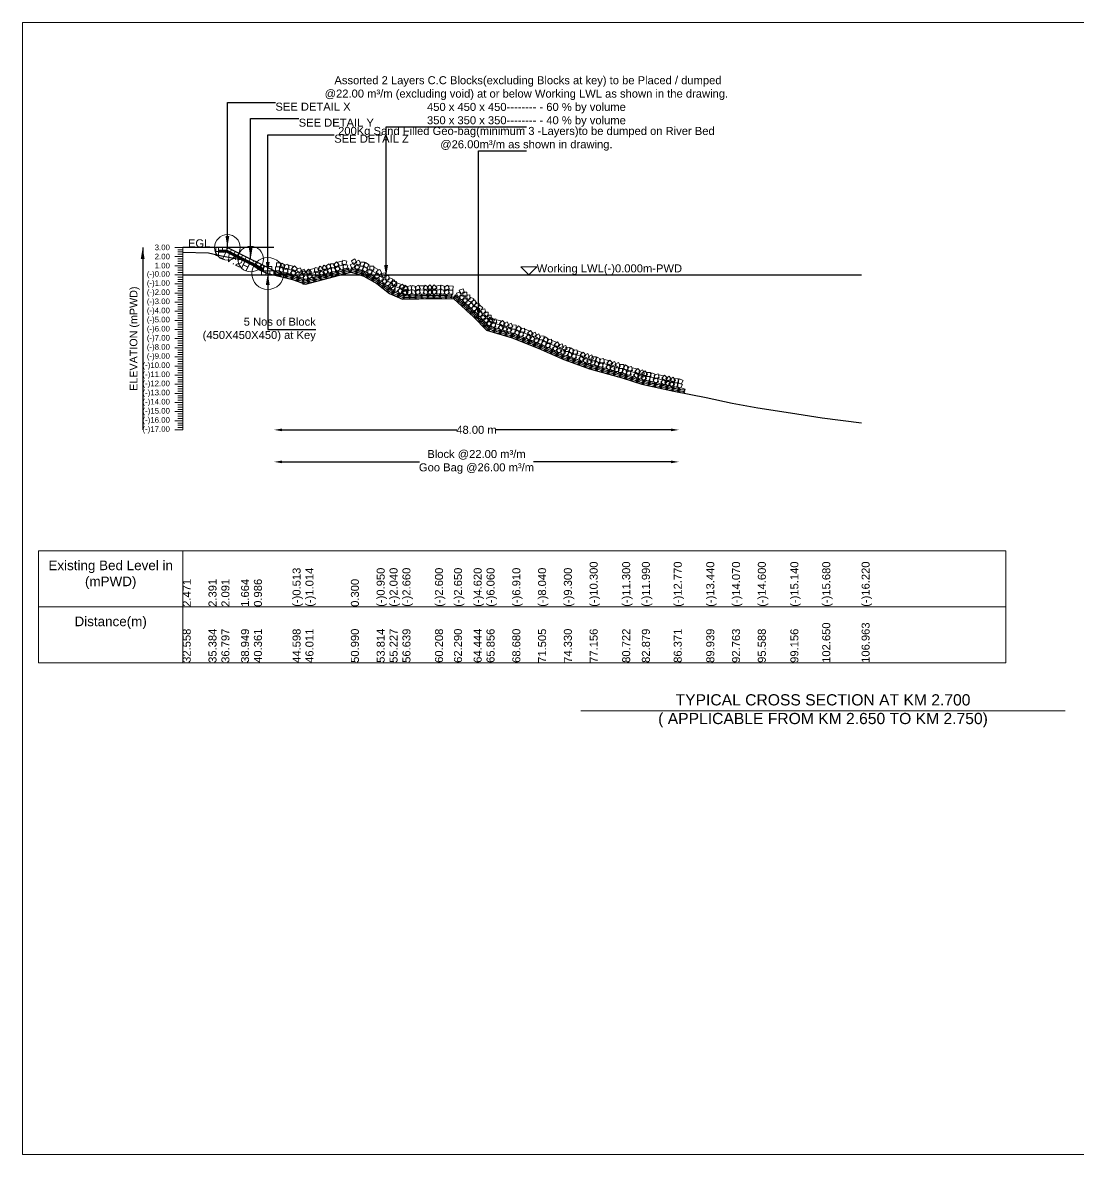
# Model space of a CAD drawing. Header units: inches. Extents: x 89000 to 380017, y -7071 to 0.
# Drawn here: x 235000 to 241595, y -7071 to 0 of the extents above; entities that cross this region are included whole.
import ezdxf

# ---------------------------------------------------------------- set-up
doc = ezdxf.new("R2010")
doc.units = ezdxf.units.IN
doc.header["$LTSCALE"] = 7
doc.header["$MEASUREMENT"] = 0
doc.header["$PDMODE"] = 3
for name, color, linetype, lineweight in [('Cross section Data Border', 7, 'Continuous', 9), ('Cross Section Labels', 7, 'Continuous', 9), ('Existing_Bed_Level for Xsection', 7, 'Continuous', 25), ('Long Section Labels', 7, 'Continuous', 9)]:
    doc.layers.add(name, color=color, linetype=linetype, lineweight=lineweight)
doc.styles.get("Standard").update_dxf_attribs({"font": 'arial.ttf'})
doc.dimstyles.new('Appron Lebeling Style', dxfattribs={"dimtxt": 50, "dimasz": 50, "dimexe": 0.18, "dimexo": 0.0625, "dimgap": 0.09, "dimtad": 0, "dimtih": 1, "dimtoh": 1, "dimdec": 4, "dimzin": 0, "dimdsep": 46, "dimtxsty": 'Standard', "dimcen": 0.09, "dimse1": 1, "dimse2": 1, "dimadec": 0, "dimazin": 0, "dimtfac": 1, "dimtdec": 4, "dimtofl": 0, "dimtmove": 0, "dimatfit": 3, "dimfxl": 1, "dimtolj": 1, "dimtzin": 0, "dimarcsym": 0})
doc.dimstyles.get("Standard").update_dxf_attribs({"dimtxt": 0.18, "dimasz": 0.18, "dimexe": 0.18, "dimexo": 0.0625, "dimgap": 0.09, "dimtad": 0, "dimtih": 1, "dimtoh": 1, "dimdec": 4, "dimzin": 0, "dimdsep": 46, "dimtxsty": 'Standard', "dimcen": 0.09, "dimadec": 0, "dimazin": 0, "dimtfac": 1, "dimtdec": 4, "dimtofl": 0, "dimtmove": 0, "dimatfit": 3, "dimfxl": 1, "dimtolj": 1, "dimtzin": 0, "dimarcsym": 0})

# ---------------------------------------------------------------- blocks, each defined once
blk = doc.blocks.new('*D45')
at = {"layer": 'Cross Section Labels', "color": 0, "lineweight": -2, "transparency": 16777216}
for p, q in [((236619.8, -2544.5), (237711.6, -2544.5)), ((239050.6, -2544.5), (237958.8, -2544.5))]:
    blk.add_line(p, q, dxfattribs=at)
at = {"layer": 'Cross Section Labels', "color": 0, "transparency": 16777216}
for points in [[(236619.8, -2536.1), (236619.8, -2552.8), (236569.8, -2544.5)], [(239050.6, -2536.1), (239050.6, -2552.8), (239100.6, -2544.5)]]:
    blk.add_solid(points, dxfattribs=at)
at = {"layer": 'Defpoints', "color": 0, "transparency": 16777216}
for p in [(236569.8, -1575.5), (239100.6, -2309.6), (239100.6, -2544.5)]:
    blk.add_point(p, dxfattribs=at)
at = {"layer": 'Cross Section Labels', "color": 0, "transparency": 16777216, "insert": (237835.2, -2544.5), "char_height": 50, "attachment_point": 5}
blk.add_mtext('\\A1;48.00 m', dxfattribs=at)
blk = doc.blocks.new('*D46')
at = {"layer": 'Cross Section Labels', "color": 0, "lineweight": -2, "transparency": 16777216}
for p, q in [((236619.8, -2744.5), (237479.6, -2744.5)), ((239050.6, -2744.5), (238190.8, -2744.5))]:
    blk.add_line(p, q, dxfattribs=at)
at = {"layer": 'Cross Section Labels', "color": 0, "transparency": 16777216}
for points in [[(236619.8, -2736.1), (236619.8, -2752.8), (236569.8, -2744.5)], [(239050.6, -2736.1), (239050.6, -2752.8), (239100.6, -2744.5)]]:
    blk.add_solid(points, dxfattribs=at)
at = {"layer": 'Defpoints', "color": 0, "transparency": 16777216}
for p in [(236569.8, -1575.5), (239100.6, -2309.6), (239100.6, -2744.5)]:
    blk.add_point(p, dxfattribs=at)
at = {"layer": 'Cross Section Labels', "color": 0, "transparency": 16777216, "insert": (237835.2, -2744.5), "char_height": 50, "attachment_point": 5}
blk.add_mtext('\\A1;Block @22.00 m³/m ^JGoo Bag @26.00 m³/m ', dxfattribs=at)

msp = doc.modelspace()

# ---------------------------------------------------------------- linework, layer by layer
at = {"layer": 'Cross section Data Border'}
msp.add_lwpolyline([(235100, -3300), (241141.58795, -3300), (241141.58795, -4000), (235100, -4000)], close=True, dxfattribs=at)
for points in [[(236000, -3300), (236000, -4000)], [(235100, -3650), (241141.58795, -3650)]]:
    msp.add_lwpolyline(points, dxfattribs=at)
at = {"layer": 'Cross Section Labels'}
for points in [[(235000, 0), (245000, 0), (245000, -7071), (235000, -7071)], [(238161.4015, -1575.46), (238211.4015, -1525.46), (238111.4015, -1525.46)]]:
    msp.add_lwpolyline(points, close=True, dxfattribs=at)
msp.add_lwpolyline([(238488, -4300), (240000, -4300), (241512, -4300)], dxfattribs=at)
for centre, radius in [((236279.1015, -1404.46), 80), ((236424.4515, -1477.135), 80), ((236531.3265, -1566.91), 100)]:
    msp.add_circle(centre, radius, dxfattribs=at)
at = {"layer": 'Existing_Bed_Level for Xsection'}
for points in [[(236569.8015, -1404.46), (236000, -1404.46)], [(236621.1015, -1575.46), (236282.71209, -1406.2653), (236279.1015, -1404.46), (236275.06474, -1404.46), (236223.76474, -1404.46)], [(236000, -1434.613), (236161.08034, -1439.173), (236241.62857, -1456.273), (236364.28945, -1480.612), (236444.78416, -1519.258), (236483.29889, -1546.618), (236525.28669, -1564.288), (236686.31221, -1604.701), (236766.83394, -1633.258), (237050.65557, -1558.36), (237088.96928, -1569.76), (237131.14498, -1583.44), (237211.64073, -1629.61), (237292.14234, -1691.74), (237372.64937, -1727.08), (237576.06891, -1723.66), (237694.72427, -1726.51), (237817.50957, -1838.8), (237898.00094, -1920.88), (238058.99835, -1969.33), (238220.01339, -2033.74), (238381.04405, -2105.56), (238542.0886, -2162.56), (238745.35388, -2219.56), (238868.34199, -2258.89), (239067.37807, -2303.35), (239270.72994, -2341.54), (239431.71339, -2377.45), (239592.71085, -2407.66), (239796.13165, -2438.44), (239995.25821, -2469.22), (240241.08324, -2500)], [(236223.76474, -1421.56), (236275.06474, -1421.56), (236505.6765, -1536.86588)], [(236223.76474, -1427.26), (236273.71915, -1427.26), (236505.6765, -1543.23867)], [(236223.76474, -1432.96), (236272.37356, -1432.96), (236505.6765, -1549.61147)], [(236000, -1575.46), (240241.08324, -1575.46)]]:
    msp.add_lwpolyline(points, dxfattribs=at)
at = {"layer": 'Long Section Labels'}
for points in [[(236000, -1404.46), (235950, -1404.46)], [(236000, -2544.46), (236000, -2487.46), (236000, -2430.46), (236000, -2373.46), (236000, -2316.46), (236000, -2259.46), (236000, -2202.46), (236000, -2145.46), (236000, -2088.46), (236000, -2031.46), (236000, -1974.46), (236000, -1917.46), (236000, -1860.46), (236000, -1803.46), (236000, -1746.46), (236000, -1689.46), (236000, -1632.46), (236000, -1575.46), (236000, -1518.46), (236000, -1461.46), (236000, -1404.46)], [(236000, -1461.46), (235950, -1461.46)], [(236000, -1418.71), (235970, -1418.71)], [(236000, -1432.96), (235970, -1432.96)], [(236000, -1447.21), (235970, -1447.21)], [(236000, -1475.71), (235970, -1475.71)], [(236000, -1518.46), (235950, -1518.46)], [(236000, -1489.96), (235970, -1489.96)], [(236000, -1504.21), (235970, -1504.21)], [(236000, -1532.71), (235970, -1532.71)], [(236000, -1546.96), (235970, -1546.96)], [(236000, -1575.46), (235950, -1575.46)], [(236000, -1561.21), (235970, -1561.21)], [(236000, -1589.71), (235970, -1589.71)], [(236000, -1603.96), (235970, -1603.96)], [(236000, -1618.21), (235970, -1618.21)], [(236000, -1632.46), (235950, -1632.46)], [(236000, -1689.46), (235950, -1689.46)], [(236000, -1646.71), (235970, -1646.71)], [(236000, -1660.96), (235970, -1660.96)], [(236000, -1675.21), (235970, -1675.21)], [(236000, -1746.46), (235950, -1746.46)], [(236000, -1703.71), (235970, -1703.71)], [(236000, -1717.96), (235970, -1717.96)], [(236000, -1732.21), (235970, -1732.21)], [(236000, -1760.71), (235970, -1760.71)], [(236000, -1803.46), (235950, -1803.46)], [(236000, -1774.96), (235970, -1774.96)], [(236000, -1789.21), (235970, -1789.21)], [(236000, -1817.71), (235970, -1817.71)], [(236000, -1831.96), (235970, -1831.96)], [(236000, -1860.46), (235950, -1860.46)], [(236000, -1846.21), (235970, -1846.21)], [(236000, -1874.71), (235970, -1874.71)], [(236000, -1888.96), (235970, -1888.96)], [(236000, -1903.21), (235970, -1903.21)], [(236000, -1917.46), (235950, -1917.46)], [(236000, -1974.46), (235950, -1974.46)], [(236000, -1931.71), (235970, -1931.71)], [(236000, -1945.96), (235970, -1945.96)], [(236000, -1960.21), (235970, -1960.21)], [(236000, -2031.46), (235950, -2031.46)], [(236000, -1988.71), (235970, -1988.71)], [(236000, -2002.96), (235970, -2002.96)], [(236000, -2017.21), (235970, -2017.21)], [(236000, -2045.71), (235970, -2045.71)], [(236000, -2088.46), (235950, -2088.46)], [(236000, -2059.96), (235970, -2059.96)], [(236000, -2074.21), (235970, -2074.21)], [(236000, -2102.71), (235970, -2102.71)], [(236000, -2116.96), (235970, -2116.96)], [(236000, -2145.46), (235950, -2145.46)], [(236000, -2131.21), (235970, -2131.21)], [(236000, -2159.71), (235970, -2159.71)], [(236000, -2173.96), (235970, -2173.96)], [(236000, -2188.21), (235970, -2188.21)], [(236000, -2202.46), (235950, -2202.46)], [(236000, -2259.46), (235950, -2259.46)], [(236000, -2216.71), (235970, -2216.71)], [(236000, -2230.96), (235970, -2230.96)], [(236000, -2245.21), (235970, -2245.21)], [(236000, -2316.46), (235950, -2316.46)], [(236000, -2273.71), (235970, -2273.71)], [(236000, -2287.96), (235970, -2287.96)], [(236000, -2302.21), (235970, -2302.21)], [(236000, -2330.71), (235970, -2330.71)], [(236000, -2373.46), (235950, -2373.46)], [(236000, -2344.96), (235970, -2344.96)], [(236000, -2359.21), (235970, -2359.21)], [(236000, -2387.71), (235970, -2387.71)], [(236000, -2401.96), (235970, -2401.96)], [(236000, -2430.46), (235950, -2430.46)], [(236000, -2416.21), (235970, -2416.21)], [(236000, -2444.71), (235970, -2444.71)], [(236000, -2458.96), (235970, -2458.96)], [(236000, -2473.21), (235970, -2473.21)], [(236000, -2487.46), (235950, -2487.46)], [(236000, -2544.46), (235950, -2544.46)], [(236000, -2501.71), (235970, -2501.71)], [(236000, -2515.96), (235970, -2515.96)], [(236000, -2530.21), (235970, -2530.21)]]:
    msp.add_lwpolyline(points, dxfattribs=at)
for points in [[(236223.76474, -1404.46), (236206.66474, -1404.46), (236206.66474, -1430.11), (236223.76474, -1430.11)], [(236249.41474, -1404.46), (236223.76474, -1404.46), (236223.76474, -1421.56), (236249.41474, -1421.56)], [(236275.06474, -1404.46), (236249.41474, -1404.46), (236249.41474, -1421.56), (236275.06474, -1421.56)], [(236305.65415, -1417.73632), (236282.71209, -1406.2653), (236275.06474, -1421.56), (236298.0068, -1433.03103)], [(236223.76474, -1430.11), (236206.66474, -1430.11), (236206.66474, -1455.76), (236223.76474, -1455.76)], [(236328.59621, -1429.20735), (236305.65415, -1417.73632), (236298.0068, -1433.03103), (236320.94885, -1444.50206)], [(236351.53826, -1440.67838), (236328.59621, -1429.20735), (236320.94885, -1444.50206), (236343.89091, -1455.97309)], [(236374.48032, -1452.14941), (236351.53826, -1440.67838), (236343.89091, -1455.97309), (236366.83297, -1467.44411)], [(236397.42238, -1463.62044), (236374.48032, -1452.14941), (236366.83297, -1467.44411), (236389.77503, -1478.91514)], [(236420.36444, -1475.09147), (236397.42238, -1463.62044), (236389.77503, -1478.91514), (236412.71708, -1490.38617)], [(236443.30649, -1486.5625), (236420.36444, -1475.09147), (236412.71708, -1490.38617), (236435.65914, -1501.8572)], [(237025.39815, -1490.3021), (237000.64346, -1483.58435), (236993.92572, -1508.33904), (237018.68041, -1515.05678)], [(237076.13078, -1476.5453), (237053.56931, -1488.74788), (237065.77189, -1511.30934), (237088.33335, -1499.10676)], [(237112.92227, -1506.40797), (237100.70174, -1483.85623), (237078.15, -1496.07677), (237090.37053, -1518.62851)], [(236466.24855, -1498.03352), (236443.30649, -1486.5625), (236435.65914, -1501.8572), (236458.6012, -1513.32823)], [(236489.19061, -1509.50455), (236466.24855, -1498.03352), (236458.6012, -1513.32823), (236481.54326, -1524.79926)], [(236512.13267, -1520.97558), (236489.19061, -1509.50455), (236481.54326, -1524.79926), (236504.48531, -1536.27029)], [(236518.5015, -1549.81), (236492.8515, -1549.81), (236492.8515, -1575.46), (236518.5015, -1575.46)], [(236531.3265, -1524.16), (236505.6765, -1524.16), (236505.6765, -1549.81), (236531.3265, -1549.81)], [(236544.1515, -1549.81), (236518.5015, -1549.81), (236518.5015, -1575.46), (236544.1515, -1575.46)], [(236556.9765, -1524.16), (236531.3265, -1524.16), (236531.3265, -1549.81), (236556.9765, -1549.81)], [(236569.8015, -1549.81), (236544.1515, -1549.81), (236544.1515, -1575.46), (236569.8015, -1575.46)], [(236605.05574, -1524.91721), (236579.40906, -1525.33032), (236579.82217, -1550.97699), (236605.46884, -1550.56389)], [(236611.29955, -1500.03876), (236585.65287, -1500.45187), (236586.06598, -1526.09854), (236611.71265, -1525.68544)], [(236634.7608, -1539.22209), (236612.34858, -1526.74752), (236599.87401, -1549.15974), (236622.28623, -1561.63431)], [(236641.00461, -1514.34364), (236618.59239, -1501.86907), (236606.11782, -1524.28129), (236628.53004, -1536.75586)], [(236651.02302, -1534.5904), (236626.35153, -1541.60756), (236633.36869, -1566.27904), (236658.04017, -1559.26189)], [(236657.26683, -1509.71195), (236632.59534, -1516.72911), (236639.6125, -1541.40059), (236664.28398, -1534.38344)], [(236682.63544, -1547.36121), (236657.75698, -1541.1174), (236651.51317, -1565.99585), (236676.39162, -1572.23966)], [(236688.87925, -1522.48276), (236664.00079, -1516.23895), (236657.75698, -1541.1174), (236682.63544, -1547.36121)], [(236710.08757, -1562.62302), (236691.65343, -1544.78753), (236673.81794, -1563.22167), (236692.25208, -1581.05716)], [(236716.33138, -1537.74456), (236697.89724, -1519.90907), (236680.06175, -1538.34322), (236698.4959, -1556.17871)], [(236726.13086, -1555.12684), (236702.96995, -1566.14931), (236713.99241, -1589.31022), (236737.15332, -1578.28775)], [(236734.70441, -1530.95213), (236711.5435, -1541.9746), (236722.56596, -1565.13551), (236745.72687, -1554.11304)], [(236769.90641, -1562.67298), (236758.86551, -1539.52086), (236735.71338, -1550.56176), (236746.75429, -1573.71389)], [(236774.52821, -1551.99443), (236748.87841, -1551.89207), (236748.77605, -1577.54186), (236774.42584, -1577.64423)], [(236790.77951, -1553.41544), (236765.20912, -1551.39603), (236763.18971, -1576.96641), (236788.7601, -1578.98582)], [(236786.53271, -1540.08628), (236768.31599, -1558.14379), (236786.37351, -1576.3605), (236804.59022, -1558.30299)], [(236820.3822, -1536.00576), (236795.58122, -1542.55052), (236802.12598, -1567.3515), (236826.92696, -1560.80674)], [(236851.79128, -1536.1154), (236827.0366, -1529.39766), (236820.31886, -1554.15235), (236845.07354, -1560.87009)], [(236858.33604, -1560.91638), (236833.58136, -1554.19864), (236826.86361, -1578.95333), (236851.6183, -1585.67107)], [(236856.23519, -1521.05033), (236843.31727, -1543.20998), (236865.47691, -1556.1279), (236878.39483, -1533.96826)], [(236862.77995, -1545.85131), (236849.86202, -1568.01096), (236872.02167, -1580.92888), (236884.93959, -1558.76924)], [(236903.19213, -1527.40953), (236881.02221, -1514.50926), (236868.12193, -1536.67918), (236890.29186, -1549.57946)], [(236909.73689, -1552.21051), (236887.56696, -1539.31024), (236874.66669, -1561.48016), (236896.83661, -1574.38044)], [(236915.21514, -1507.99729), (236892.9557, -1520.74247), (236905.70088, -1543.00191), (236927.96032, -1530.25673)], [(236921.7599, -1532.79827), (236899.50046, -1545.54345), (236912.24564, -1567.80289), (236934.50508, -1555.05771)], [(236948.13507, -1506.18113), (236922.48527, -1506.07876), (236922.38291, -1531.72856), (236948.03271, -1531.83092)], [(236954.67983, -1530.98211), (236929.03003, -1530.87974), (236928.92767, -1556.52954), (236954.57747, -1556.6319)], [(236960.13957, -1494.27297), (236941.92286, -1512.33048), (236959.98037, -1530.5472), (236978.19709, -1512.48969)], [(236966.68433, -1519.07395), (236948.46762, -1537.13146), (236966.52513, -1555.34818), (236984.74184, -1537.29067)], [(236993.98906, -1490.19246), (236969.18808, -1496.73722), (236975.73284, -1521.5382), (237000.53382, -1514.99344)], [(237000.53382, -1514.99344), (236975.73284, -1521.5382), (236982.2776, -1546.33918), (237007.07858, -1539.79442)], [(237031.94291, -1515.10308), (237007.18822, -1508.38534), (237000.47048, -1533.14002), (237025.22516, -1539.85776)], [(237068.81572, -1501.1301), (237046.25426, -1513.33268), (237058.45684, -1535.89414), (237081.0183, -1523.69157)], [(237105.60722, -1530.99277), (237093.38668, -1508.44104), (237070.83494, -1520.66157), (237083.05548, -1543.21331)], [(237127.16395, -1521.59011), (237101.54816, -1520.26587), (237100.22391, -1545.88166), (237125.83971, -1547.20591)], [(237135.07783, -1497.19149), (237109.46204, -1495.86724), (237108.13779, -1521.48303), (237133.75358, -1522.80728)], [(237155.83235, -1537.87334), (237134.31614, -1523.90998), (237120.35278, -1545.42618), (237141.86898, -1559.38955)], [(237163.74622, -1513.47471), (237142.23002, -1499.51135), (237128.26665, -1521.02755), (237149.78286, -1534.99092)], [(237181.58358, -1543.87965), (237155.93365, -1543.93712), (237155.99112, -1569.58706), (237181.64105, -1569.52959)], [(237194.34546, -1521.62978), (237168.69552, -1521.68725), (237168.753, -1547.33718), (237194.40293, -1547.27971)], [(237208.5431, -1564.75123), (237186.29323, -1551.98936), (237173.53135, -1574.23923), (237195.78123, -1587.00111)], [(237221.30498, -1542.50136), (237199.0551, -1529.73948), (237186.29323, -1551.98936), (237208.5431, -1564.75123)], [(237243.58429, -1564.64125), (237230.683, -1542.47192), (237208.51367, -1555.37322), (237221.41497, -1577.54254)], [(236761.33286, -1586.84769), (236750.29196, -1563.69557), (236727.13983, -1574.73647), (236738.18074, -1597.8886)], [(236782.20596, -1577.59015), (236756.63557, -1575.57074), (236754.61616, -1601.14112), (236780.18655, -1603.16053)], [(236781.07296, -1576.79541), (236755.42317, -1576.69305), (236755.32081, -1602.34285), (236780.9706, -1602.44521)], [(236793.07747, -1564.88726), (236774.86075, -1582.94477), (236792.91826, -1601.16148), (236811.13498, -1583.10397)], [(236826.92696, -1560.80674), (236802.12598, -1567.3515), (236808.67073, -1592.15248), (236833.47172, -1585.60772)], [(237230.82242, -1586.89112), (237217.92112, -1564.7218), (237195.75179, -1577.62309), (237208.65309, -1599.79242)], [(237251.11021, -1584.23969), (237225.66907, -1587.50633), (237228.9357, -1612.94747), (237254.37684, -1609.68083)], [(237266.78186, -1563.93398), (237241.34072, -1567.20062), (237244.60736, -1592.64176), (237270.0485, -1589.37512)], [(237274.69137, -1625.34105), (237271.40448, -1599.90252), (237245.96595, -1603.18942), (237249.25284, -1628.62795)], [(237290.36303, -1605.03534), (237287.07613, -1579.59681), (237261.6376, -1582.88371), (237264.9245, -1608.32224)], [(237297.40902, -1623.03964), (237273.73711, -1613.16223), (237263.85971, -1636.83414), (237287.53162, -1646.71155)], [(237313.08068, -1602.73393), (237289.40877, -1592.85653), (237279.53136, -1616.52844), (237303.20328, -1626.40584)], [(237334.58667, -1627.72419), (237319.03307, -1607.3279), (237298.63679, -1622.8815), (237314.19038, -1643.27778)], [(237334.6962, -1617.52375), (237309.19942, -1620.3232), (237311.99887, -1645.81997), (237337.49565, -1643.02053)], [(237363.73264, -1635.39338), (237340.24588, -1625.08345), (237329.93595, -1648.57021), (237353.42271, -1658.88014)], [(237318.91501, -1648.02989), (237303.36142, -1627.63361), (237282.96514, -1643.1872), (237298.51873, -1663.58348)], [(237324.38627, -1641.01051), (237298.88949, -1643.80996), (237301.68894, -1669.30673), (237327.18571, -1666.50728)], [(237353.42271, -1658.88014), (237329.93595, -1648.57021), (237319.62602, -1672.05696), (237343.11277, -1682.3669)], [(237377.94136, -1678.51119), (237362.74382, -1657.84824), (237342.08088, -1673.04578), (237357.27841, -1693.70873)], [(237388.25129, -1655.02443), (237373.05376, -1634.36149), (237352.39081, -1649.55902), (237367.58835, -1670.22197)], [(237390.79471, -1669.48368), (237366.89313, -1678.79158), (237376.20104, -1702.69316), (237400.10262, -1693.38525)], [(237408.75298, -1658.91124), (237390.30626, -1641.08875), (237372.48377, -1659.53546), (237390.93048, -1677.35795)], [(237409.18416, -1684.55761), (237390.73744, -1666.73512), (237372.91495, -1685.18184), (237391.36166, -1703.00433)], [(237401.10464, -1645.99692), (237377.20307, -1655.30482), (237386.51097, -1679.2064), (237410.41255, -1669.8985)], [(237425.06489, -1642.93282), (237400.4054, -1649.99203), (237407.46461, -1674.65151), (237432.12409, -1667.59231)], [(237425.49607, -1668.5792), (237400.83658, -1675.63841), (237407.89579, -1700.29789), (237432.55527, -1693.23868)], [(237457.46568, -1649.0327), (237432.58284, -1642.80643), (237426.35656, -1667.68927), (237451.23941, -1673.91555)], [(237457.89686, -1674.67908), (237433.01402, -1668.4528), (237426.78774, -1693.33565), (237451.67059, -1699.56192)], [(237471.96714, -1640.33673), (237449.96442, -1653.52016), (237463.14785, -1675.52288), (237485.15057, -1662.33945)], [(237472.39833, -1665.98311), (237450.39561, -1679.16654), (237463.57903, -1701.16926), (237485.58175, -1687.98583)], [(237505.81147, -1644.45985), (237480.1651, -1644.89103), (237480.59628, -1670.5374), (237506.24265, -1670.10622)], [(237506.24265, -1670.10622), (237480.59628, -1670.5374), (237481.02746, -1696.18378), (237506.67383, -1695.7526)], [(237536.28515, -1652.06889), (237513.8517, -1639.63255), (237501.41535, -1662.066), (237523.84881, -1674.50234)], [(237536.71633, -1677.71527), (237514.28288, -1665.27892), (237501.84653, -1687.71238), (237524.27999, -1700.14872)], [(237544.19896, -1638.50142), (237526.36178, -1656.93394), (237544.7943, -1674.77111), (237562.63147, -1656.33859)], [(237544.63014, -1664.14779), (237526.79296, -1682.58031), (237545.22548, -1700.41749), (237563.06265, -1681.98497)], [(237588.2776, -1655.89297), (237569.83089, -1638.07048), (237552.0084, -1656.5172), (237570.45511, -1674.33969)], [(237588.70879, -1681.53935), (237570.26207, -1663.71686), (237552.43958, -1682.16357), (237570.88629, -1699.98606)], [(237607.36784, -1666.79099), (237582.44078, -1672.83786), (237588.48765, -1697.76491), (237613.4147, -1691.71804)], [(237607.98375, -1641.14838), (237583.0567, -1647.19525), (237589.10357, -1672.1223), (237614.03062, -1666.07543)], [(237639.49267, -1674.20819), (237614.88468, -1666.97154), (237607.64802, -1691.57953), (237632.25602, -1698.81619)], [(237640.10859, -1648.56559), (237615.50059, -1641.32893), (237608.26394, -1665.93692), (237632.87193, -1673.17358)], [(237654.33697, -1666.11133), (237631.81451, -1678.38576), (237644.08894, -1700.90821), (237666.61139, -1688.63379)], [(237654.95288, -1640.46873), (237632.43043, -1652.74315), (237644.70485, -1675.26561), (237667.22731, -1662.99119)], [(237687.98482, -1671.61234), (237662.34221, -1670.99643), (237661.7263, -1696.63903), (237687.3689, -1697.25495)], [(237688.60073, -1645.96974), (237662.95813, -1645.35382), (237662.34221, -1670.99643), (237687.98482, -1671.61234)], [(237742.61838, -1707.16195), (237734.86657, -1682.71135), (237710.41597, -1690.46315), (237718.16777, -1714.91376)], [(237759.92865, -1688.23375), (237752.17685, -1663.78315), (237727.72625, -1671.53495), (237735.47805, -1695.98556)], [(237775.00119, -1683.81525), (237749.37627, -1684.94909), (237750.51011, -1710.57401), (237776.13503, -1709.44017)], [(237757.69092, -1702.74345), (237732.06599, -1703.87729), (237733.19983, -1729.50221), (237758.82476, -1728.36837)], [(237777.7627, -1745.66799), (237776.60846, -1720.04398), (237750.98444, -1721.19822), (237752.13869, -1746.82224)], [(237800.59314, -1745.26892), (237777.8273, -1733.45202), (237766.0104, -1756.21786), (237788.77624, -1768.03476)], [(237795.07298, -1726.73979), (237793.91874, -1701.11578), (237768.29472, -1702.27002), (237769.44897, -1727.89404)], [(237817.90342, -1726.34072), (237795.13758, -1714.52382), (237783.32068, -1737.28966), (237806.08652, -1749.10656)], [(237819.9404, -1771.96543), (237806.14173, -1750.34323), (237784.51954, -1764.1419), (237798.31821, -1785.7641)], [(237837.25068, -1753.03723), (237823.45201, -1731.41503), (237801.82982, -1745.2137), (237815.62849, -1766.8359)], [(237853.76153, -1756.6847), (237828.71741, -1751.14266), (237823.17537, -1776.18679), (237848.2195, -1781.72883)], [(237875.51589, -1782.93706), (237856.58769, -1765.62678), (237839.27741, -1784.55498), (237858.20561, -1801.86526)], [(237836.45126, -1775.6129), (237811.40713, -1770.07086), (237805.86509, -1795.11499), (237830.90922, -1800.65703)], [(237858.20561, -1801.86526), (237839.27741, -1784.55498), (237821.96713, -1803.48318), (237840.89533, -1820.79346)], [(237875.59955, -1831.48094), (237869.18838, -1806.64509), (237844.35253, -1813.05626), (237850.7637, -1837.89211)], [(237893.9132, -1813.52175), (237887.50203, -1788.6859), (237862.66618, -1795.09707), (237869.07735, -1819.93292)], [(237890.89, -1827.88834), (237865.24133, -1827.62749), (237864.98048, -1853.27617), (237890.62915, -1853.53701)], [(237909.20365, -1809.92914), (237883.55498, -1809.6683), (237883.29413, -1835.31697), (237908.9428, -1835.57782)], [(237926.91231, -1853.88135), (237927.15273, -1828.23248), (237901.50386, -1827.99206), (237901.26344, -1853.64093)], [(237908.59866, -1871.84055), (237908.83908, -1846.19168), (237883.19021, -1845.95125), (237882.94979, -1871.60013)], [(237931.41703, -1872.68317), (237909.32724, -1859.64615), (237896.29023, -1881.73594), (237918.38002, -1894.77295)], [(237933.06231, -1878.21319), (237911.25312, -1864.71202), (237897.75194, -1886.52121), (237919.56113, -1900.02238)], [(237940.45388, -1853.65129), (237918.64469, -1840.15011), (237905.14351, -1861.9593), (237926.9527, -1875.46048)], [(237949.73068, -1854.72397), (237927.64089, -1841.68695), (237914.60388, -1863.77674), (237936.69367, -1876.81376)], [(237949.52194, -1874.34115), (237924.5514, -1880.20586), (237930.41611, -1905.1764), (237955.38665, -1899.31169)], [(237956.91351, -1849.77925), (237931.94298, -1855.64396), (237937.80769, -1880.61449), (237962.77822, -1874.74978)], [(237980.50767, -1888.56518), (237955.94577, -1881.17361), (237948.55419, -1905.73551), (237973.1161, -1913.12709)], [(237987.89924, -1864.00328), (237963.33734, -1856.61171), (237955.94577, -1881.17361), (237980.50767, -1888.56518)], [(238007.22201, -1905.08447), (237989.63538, -1886.41275), (237970.96366, -1903.99938), (237988.55029, -1922.6711)], [(238014.61358, -1880.52256), (237997.02695, -1861.85085), (237978.35524, -1879.43748), (237995.94187, -1898.10919)], [(238018.88829, -1894.56769), (237996.28893, -1906.69995), (238008.42119, -1929.2993), (238031.02055, -1917.16704)], [(238026.27986, -1870.00579), (238003.68051, -1882.13805), (238015.81277, -1904.7374), (238038.41212, -1892.60514)], [(238055.58661, -1924.54479), (238043.43636, -1901.9551), (238020.84667, -1914.10535), (238032.99693, -1936.69504)], [(238062.97819, -1899.98288), (238050.82793, -1877.3932), (238028.23825, -1889.54345), (238040.3885, -1912.13313)], [(238083.37797, -1889.72437), (238057.73975, -1888.94689), (238056.96227, -1914.58511), (238082.60049, -1915.36259)], [(238117.81238, -1910.34434), (238097.27741, -1894.97432), (238081.90739, -1915.50929), (238102.44236, -1930.87931)], [(238134.54914, -1907.9374), (238109.15902, -1911.57947), (238112.80109, -1936.96958), (238138.1912, -1933.32752)], [(238075.98639, -1914.28628), (238050.34818, -1913.5088), (238049.5707, -1939.14701), (238075.20891, -1939.92449)], [(238108.2857, -1934.15956), (238087.75073, -1918.78954), (238072.38071, -1939.32451), (238092.91568, -1954.69453)], [(238125.02246, -1931.75263), (238099.63234, -1935.39469), (238103.27441, -1960.7848), (238128.66452, -1957.14274)], [(238154.63461, -1948.65112), (238130.81938, -1939.12444), (238121.2927, -1962.93967), (238145.10793, -1972.46635)], [(238164.16129, -1924.8359), (238140.34606, -1915.30922), (238130.81938, -1939.12444), (238154.63461, -1948.65112)], [(238179.78977, -1967.45964), (238163.91645, -1947.31119), (238143.76799, -1963.1845), (238159.64131, -1983.33296)], [(238189.31645, -1943.64442), (238173.44313, -1923.49596), (238153.29467, -1939.36928), (238169.16799, -1959.51774)], [(238192.33719, -1958.01153), (238168.75688, -1968.10567), (238178.85102, -1991.68597), (238202.43133, -1981.59184)], [(238201.86387, -1934.1963), (238178.28356, -1944.29044), (238188.3777, -1967.87075), (238211.958, -1957.77661)], [(238226.25191, -1991.1051), (238216.139, -1967.53284), (238192.56674, -1977.64576), (238202.67965, -2001.21802)], [(238235.77859, -1967.28988), (238225.66568, -1943.71762), (238202.09342, -1953.83053), (238212.20633, -1977.40279)], [(238247.47613, -1982.68365), (238222.00609, -1979.65053), (238218.97297, -2005.12057), (238244.44301, -2008.15369)], [(238257.00281, -1958.86843), (238231.53277, -1955.83531), (238228.49965, -1981.30534), (238253.96969, -1984.33846)], [(238286.6808, -1979.58906), (238266.76066, -1963.43014), (238250.60174, -1983.35027), (238270.52187, -1999.50919)], [(238303.49867, -1977.83646), (238277.98586, -1980.48588), (238280.63528, -2005.99869), (238306.14808, -2003.34927)], [(238276.23289, -2003.01476), (238256.31275, -1986.85584), (238240.15383, -2006.77597), (238260.07396, -2022.9349)], [(238293.05075, -2001.26217), (238267.53795, -2003.91159), (238270.18737, -2029.42439), (238295.70017, -2026.77497)], [(238321.98158, -2019.3023), (238298.55587, -2008.85438), (238288.10796, -2032.28009), (238311.53366, -2042.728)], [(238332.42949, -1995.87659), (238309.00378, -1985.42868), (238298.55587, -2008.85438), (238321.98158, -2019.3023)], [(238346.38433, -2039.07723), (238331.3086, -2018.32525), (238310.55661, -2033.40097), (238325.63234, -2054.15296)], [(238356.83224, -2015.65153), (238341.75651, -1994.89954), (238321.00453, -2009.97527), (238336.08025, -2030.72726)], [(238359.29056, -2030.12548), (238335.33464, -2039.29263), (238344.50179, -2063.24855), (238368.45771, -2054.0814)], [(238369.73847, -2006.69978), (238345.78256, -2015.86693), (238354.9497, -2039.82284), (238378.90562, -2030.6557)], [(238391.8893, -2064.51612), (238382.70307, -2040.56751), (238358.75447, -2049.75373), (238367.94069, -2073.70234)], [(238402.33721, -2041.09042), (238393.15099, -2017.14181), (238369.20238, -2026.32803), (238378.3886, -2050.27664)], [(238418.02753, -2030.33481), (238392.45588, -2028.33154), (238390.45261, -2053.90319), (238416.02426, -2055.90646)], [(238446.2539, -2047.37277), (238425.11567, -2032.84358), (238410.58647, -2053.98182), (238431.72471, -2068.51101)], [(238462.87995, -2044.29269), (238437.65741, -2048.95595), (238442.32066, -2074.17849), (238467.5432, -2069.51523)], [(238409.46924, -2054.51493), (238383.89759, -2052.51166), (238381.89431, -2078.08331), (238407.46597, -2080.08658)], [(238437.69561, -2071.55289), (238416.55737, -2057.0237), (238402.02818, -2078.16193), (238423.16642, -2092.69113)], [(238454.32165, -2068.47281), (238429.09911, -2073.13607), (238433.76237, -2098.35861), (238458.98491, -2093.69535)], [(238484.59134, -2084.16309), (238460.41122, -2075.6048), (238451.85292, -2099.78491), (238476.03304, -2108.34321)], [(238493.14963, -2059.98297), (238468.96951, -2051.42468), (238460.41122, -2075.6048), (238484.59134, -2084.16309)], [(238510.4847, -2101.94162), (238493.81158, -2082.44985), (238474.3198, -2099.12297), (238490.99292, -2118.61475)], [(238519.04299, -2077.76151), (238502.36987, -2058.26973), (238482.87809, -2074.94285), (238499.55121, -2094.43463)], [(238522.6408, -2091.99508), (238499.48685, -2103.03216), (238510.52393, -2126.18611), (238533.67788, -2115.14903)], [(238531.19909, -2067.81496), (238508.04514, -2078.85204), (238519.08222, -2102.00599), (238542.23617, -2090.96891)], [(238557.86282, -2123.69371), (238546.8073, -2100.54855), (238523.66215, -2111.60407), (238534.71766, -2134.74922)], [(238566.42111, -2099.51359), (238555.3656, -2076.36843), (238532.22044, -2087.42395), (238543.27596, -2110.5691)], [(238575.43618, -2112.08518), (238549.78785, -2111.79278), (238549.49545, -2137.44112), (238575.14378, -2137.73351)], [(238582.36185, -2087.38786), (238556.71351, -2087.09546), (238556.42112, -2112.7438), (238582.06945, -2113.03619)], [(238604.73659, -2127.2016), (238582.67593, -2114.11536), (238569.58968, -2136.17602), (238591.65035, -2149.26227)], [(238611.66225, -2102.50428), (238589.60159, -2089.41804), (238576.51535, -2111.4787), (238598.57601, -2124.56494)], [(238628.0457, -2098.3216), (238603.19056, -2104.65758), (238609.52654, -2129.51272), (238634.38168, -2123.17674)], [(238659.29494, -2111.957), (238634.59762, -2105.03133), (238627.67195, -2129.72865), (238652.36927, -2136.65432)], [(238686.31696, -2127.96802), (238668.3803, -2109.6323), (238650.04457, -2127.56895), (238667.98123, -2145.90468)], [(238697.78222, -2117.23246), (238675.41639, -2129.79002), (238687.97395, -2152.15585), (238710.33978, -2139.59829)], [(238621.12004, -2123.01892), (238596.2649, -2129.3549), (238602.60088, -2154.21004), (238627.45601, -2147.87406)], [(238652.36927, -2136.65432), (238627.67195, -2129.72865), (238620.74628, -2154.42597), (238645.44361, -2161.35164)], [(238679.39129, -2152.66534), (238661.45463, -2134.32962), (238643.11891, -2152.26628), (238661.05556, -2170.602)], [(238690.85656, -2141.92978), (238668.49073, -2154.48734), (238681.04828, -2176.85317), (238703.41411, -2164.29561)], [(238728.11533, -2171.20737), (238715.53997, -2148.85155), (238693.18415, -2161.42691), (238705.75951, -2183.78273)], [(238735.041, -2146.51005), (238722.46564, -2124.15423), (238700.10981, -2136.72959), (238712.68517, -2159.08541)], [(238748.31743, -2160.56484), (238722.66909, -2160.27244), (238722.3767, -2185.92077), (238748.02503, -2186.21317)], [(238755.24309, -2135.86752), (238729.59476, -2135.57512), (238729.30236, -2161.22345), (238754.9507, -2161.51585)], [(238779.18092, -2176.87466), (238757.60708, -2163.00052), (238743.73293, -2184.57435), (238765.30677, -2198.4485)], [(238786.99369, -2152.44347), (238765.41986, -2138.56933), (238751.54571, -2160.14317), (238773.11955, -2174.01731)], [(238795.70469, -2173.28619), (238770.63701, -2178.72071), (238776.07154, -2203.78839), (238801.13921, -2198.35386)], [(238803.51747, -2148.855), (238778.44979, -2154.28952), (238783.88431, -2179.3572), (238808.95199, -2173.92267)], [(238826.44129, -2188.04086), (238802.0101, -2180.22808), (238794.19732, -2204.65927), (238818.62851, -2212.47205)], [(238834.25406, -2163.60967), (238809.82287, -2155.79689), (238802.0101, -2180.22808), (238826.44129, -2188.04086)], [(238852.86766, -2205.017), (238835.60465, -2186.04567), (238816.63333, -2203.30868), (238833.89633, -2222.28)], [(238860.68043, -2180.58581), (238843.41743, -2161.61449), (238824.4461, -2178.87749), (238841.70911, -2197.84881)], [(238872.5258, -2170.27117), (238849.7212, -2182.01308), (238861.46311, -2204.81769), (238884.26772, -2193.07577)], [(238903.34153, -2197.49104), (238889.58586, -2175.84147), (238867.93629, -2189.59714), (238881.69196, -2211.24671)], [(238922.94409, -2185.78087), (238897.31696, -2186.86378), (238898.39987, -2212.49091), (238924.027, -2211.408)], [(238953.01269, -2199.3049), (238930.28225, -2187.42004), (238918.39739, -2210.15048), (238941.12783, -2222.03534)], [(238864.71303, -2194.70236), (238841.90842, -2206.44427), (238853.65034, -2229.24888), (238876.45494, -2217.50696)], [(238897.74973, -2222.52411), (238883.99406, -2200.87453), (238862.34449, -2214.6302), (238876.10016, -2236.27978)], [(238917.35229, -2210.81393), (238891.72516, -2211.89684), (238892.80807, -2237.52397), (238918.4352, -2236.44106)], [(238947.42089, -2224.33797), (238924.69045, -2212.45311), (238912.80559, -2235.18354), (238935.53603, -2247.0684)], [(238963.55657, -2219.28306), (238939.07681, -2226.94229), (238946.73604, -2251.42205), (238971.2158, -2243.76282)], [(238969.14837, -2194.24999), (238944.66861, -2201.90923), (238952.32784, -2226.38899), (238976.8076, -2218.72975)], [(238995.4918, -2231.22372), (238970.45873, -2225.63192), (238964.86693, -2250.66499), (238989.9, -2256.25679)], [(239001.0836, -2206.19066), (238976.05053, -2200.59886), (238970.45873, -2225.63192), (238995.4918, -2231.22372)], [(239023.33324, -2245.76321), (239004.43948, -2228.41534), (238987.09162, -2247.3091), (239005.98538, -2264.65697)], [(239028.92504, -2220.73014), (239010.03128, -2203.38228), (238992.68342, -2222.27604), (239011.57718, -2239.6239)], [(239034.20654, -2234.42848), (239012.54602, -2248.16691), (239026.28445, -2269.82743), (239047.94497, -2256.089)], [(239039.79834, -2209.39542), (239018.13782, -2223.13384), (239031.87625, -2244.79437), (239053.53677, -2231.05594)], [(239072.98118, -2261.66671), (239059.22551, -2240.01713), (239037.57593, -2253.7728), (239051.33161, -2275.42238)], [(239078.57298, -2236.63364), (239064.81731, -2214.98407), (239043.16774, -2228.73974), (239056.92341, -2250.38931)], [(239090.74717, -2249.12756), (239065.17191, -2251.08429), (239067.12864, -2276.65954), (239092.70389, -2274.70282)], [(239095.48154, -2223.91827), (239069.90628, -2225.875), (239071.86301, -2251.45026), (239097.43826, -2249.49353)], [(239121.25972, -2261.61772), (239098.13699, -2250.51539), (239087.03466, -2273.63812), (239110.15739, -2284.74045)], [(239125.99409, -2236.40843), (239102.87136, -2225.3061), (239091.76903, -2248.42883), (239114.89176, -2259.53117)]]:
    msp.add_lwpolyline(points, close=True, dxfattribs=at)
for centre, major_axis in [((236594.09743, -1556.58133), (18.399, -4.61764)), ((236947.07292, -1560.64024), (18.3417, 4.84021)), ((236983.75633, -1550.95981), (18.3417, 4.84021)), ((236986.22879, -1560.32907), (18.3417, 4.84021)), ((237020.43974, -1541.27939), (18.3417, 4.84021)), ((237022.9122, -1550.64865), (18.3417, 4.84021)), ((237025.38466, -1560.01791), (18.3417, 4.84021)), ((237064.57578, -1557.44695), (18.18183, -5.40989)), ((237067.33925, -1548.15936), (18.18183, -5.40989)), ((237070.10271, -1538.87176), (18.18183, -5.40989)), ((237103.96205, -1559.34254), (18.04414, -5.85275)), ((237106.95174, -1550.12528), (18.04414, -5.85275)), ((237147.22935, -1564.73857), (16.45502, -9.43812)), ((236589.37988, -1575.37838), (18.399, -4.61764)), ((236591.73866, -1565.97986), (18.399, -4.61764)), ((236626.17788, -1584.61367), (18.399, -4.61764)), ((236628.53665, -1575.21515), (18.399, -4.61764)), ((236630.89542, -1565.81662), (18.399, -4.61764)), ((236662.97587, -1593.84896), (18.399, -4.61764)), ((236665.33464, -1584.45044), (18.399, -4.61764)), ((236667.69342, -1575.05191), (18.399, -4.61764)), ((236699.8665, -1604.36735), (17.87854, -6.34062)), ((236703.10539, -1595.23468), (17.87854, -6.34062)), ((236706.34429, -1586.10201), (17.87854, -6.34062)), ((236735.62358, -1617.04859), (17.87854, -6.34062)), ((236738.86248, -1607.91592), (17.87854, -6.34062)), ((236742.10138, -1598.78325), (17.87854, -6.34062)), ((236763.65589, -1609.04236), (18.3417, 4.84021)), ((236766.12836, -1618.41162), (18.3417, 4.84021)), ((236768.60082, -1627.78088), (18.3417, 4.84021)), ((236800.3393, -1599.36193), (18.3417, 4.84021)), ((236802.81176, -1608.73119), (18.3417, 4.84021)), ((236805.28423, -1618.10045), (18.3417, 4.84021)), ((236837.02271, -1589.68151), (18.3417, 4.84021)), ((236839.49517, -1599.05077), (18.3417, 4.84021)), ((236841.96763, -1608.42003), (18.3417, 4.84021)), ((236873.70611, -1580.00109), (18.3417, 4.84021)), ((236876.17858, -1589.37034), (18.3417, 4.84021)), ((236878.65104, -1598.7396), (18.3417, 4.84021)), ((236910.38952, -1570.32066), (18.3417, 4.84021)), ((236912.86198, -1579.68992), (18.3417, 4.84021)), ((236915.33445, -1589.05918), (18.3417, 4.84021)), ((236949.54539, -1570.0095), (18.3417, 4.84021)), ((236952.01785, -1579.37876), (18.3417, 4.84021)), ((236988.70126, -1569.69833), (18.3417, 4.84021)), ((237100.97236, -1568.5598), (18.04414, -5.85275)), ((237137.58705, -1581.54959), (16.45502, -9.43812)), ((237142.4082, -1573.14408), (16.45502, -9.43812)), ((237170.49709, -1600.42582), (16.45502, -9.43812)), ((237175.31824, -1592.02031), (16.45502, -9.43812)), ((237180.13939, -1583.6148), (16.45502, -9.43812)), ((237203.40713, -1619.30205), (16.45502, -9.43812)), ((237208.22828, -1610.89654), (16.45502, -9.43812)), ((237213.04943, -1602.49103), (16.45502, -9.43812)), ((237240.84163, -1633.78634), (15.0172, -11.59006)), ((237246.76203, -1626.1153), (15.0172, -11.59006)), ((237234.92122, -1641.45739), (15.0172, -11.59006)), ((237264.95562, -1664.63751), (15.0172, -11.59006)), ((237270.87602, -1656.96646), (15.0172, -11.59006)), ((237276.79643, -1649.29542), (15.0172, -11.59006)), ((237294.99001, -1687.81763), (15.0172, -11.59006)), ((237300.91042, -1680.14658), (15.0172, -11.59006)), ((237306.83082, -1672.47554), (15.0172, -11.59006)), ((237328.69914, -1702.49601), (17.36976, -7.62477)), ((237332.594, -1693.62324), (17.36976, -7.62477)), ((237336.48887, -1684.75046), (17.36976, -7.62477)), ((237371.22839, -1700), (17.36976, -7.62477)), ((237435.92569, -1701.78774), (18.96692, 0.31888)), ((237473.85953, -1701.14998), (18.96692, 0.31888)), ((237511.79337, -1700.51221), (18.96692, 0.31888)), ((237549.72721, -1699.87445), (18.96692, 0.31888)), ((237588.6482, -1699.73016), (18.96413, -0.4555)), ((237626.57646, -1700.64116), (18.96413, -0.4555)), ((237664.50472, -1701.55217), (18.96413, -0.4555)), ((237363.43866, -1717.74555), (17.36976, -7.62477)), ((237367.33353, -1708.87277), (17.36976, -7.62477)), ((237397.99185, -1702.4255), (18.96692, 0.31888)), ((237398.15474, -1712.11414), (18.96692, 0.31888)), ((237398.31763, -1721.80277), (18.96692, 0.31888)), ((237436.08858, -1711.47637), (18.96692, 0.31888)), ((237436.25147, -1721.165), (18.96692, 0.31888)), ((237474.02242, -1710.83861), (18.96692, 0.31888)), ((237474.18531, -1720.52724), (18.96692, 0.31888)), ((237511.95626, -1710.20084), (18.96692, 0.31888)), ((237512.11915, -1719.88947), (18.96692, 0.31888)), ((237549.8901, -1709.56308), (18.96692, 0.31888)), ((237550.05299, -1719.25171), (18.96692, 0.31888)), ((237588.18285, -1719.10457), (18.96413, -0.4555)), ((237588.41552, -1709.41736), (18.96413, -0.4555)), ((237626.11111, -1720.01557), (18.96413, -0.4555)), ((237626.34379, -1710.32837), (18.96413, -0.4555)), ((237664.03937, -1720.92658), (18.96413, -0.4555)), ((237664.27205, -1711.23937), (18.96413, -0.4555)), ((237703.25483, -1727.74583), (13.99846, -12.80191)), ((237709.79427, -1720.59518), (13.99846, -12.80191)), ((237716.33371, -1713.44452), (13.99846, -12.80191)), ((237731.25174, -1753.34966), (13.99846, -12.80191)), ((237737.79118, -1746.199), (13.99846, -12.80191)), ((237744.33062, -1739.04835), (13.99846, -12.80191)), ((237759.24865, -1778.95348), (13.99846, -12.80191)), ((237765.78809, -1771.80283), (13.99846, -12.80191)), ((237772.32753, -1764.65217), (13.99846, -12.80191)), ((237787.24556, -1804.55731), (13.99846, -12.80191)), ((237793.785, -1797.40665), (13.99846, -12.80191)), ((237800.32444, -1790.256), (13.99846, -12.80191)), ((237815.24248, -1830.16113), (13.99846, -12.80191)), ((237821.78191, -1823.01048), (13.99846, -12.80191)), ((237828.32135, -1815.85982), (13.99846, -12.80191)), ((237849.19759, -1850.354), (13.28182, -13.54396)), ((237856.11608, -1843.56942), (13.28182, -13.54396)), ((237842.2791, -1857.13859), (13.28182, -13.54396)), ((237868.84274, -1884.22651), (13.28182, -13.54396)), ((237875.76123, -1877.44192), (13.28182, -13.54396)), ((237882.67972, -1870.65734), (13.28182, -13.54396)), ((237895.40639, -1911.31443), (13.28182, -13.54396)), ((237902.32488, -1904.52985), (13.28182, -13.54396)), ((237909.24337, -1897.74526), (13.28182, -13.54396)), ((237930.23981, -1915.40295), (18.16489, -5.46648)), ((237933.03218, -1906.12401), (18.16489, -5.46648)), ((237969.36197, -1917.05697), (18.16489, -5.46648)), ((237927.44744, -1924.68189), (18.16489, -5.46648)), ((237963.77722, -1935.61485), (18.16489, -5.46648)), ((237966.56959, -1926.33591), (18.16489, -5.46648)), ((238000.10701, -1946.54781), (18.16489, -5.46648)), ((238002.89938, -1937.26887), (18.16489, -5.46648)), ((238005.69175, -1927.98993), (18.16489, -5.46648)), ((238036.43679, -1957.48077), (18.16489, -5.46648)), ((238039.22917, -1948.20183), (18.16489, -5.46648)), ((238042.02154, -1938.92289), (18.16489, -5.46648)), ((238072.79377, -1969.63024), (17.61268, -7.04551)), ((238076.39273, -1960.63337), (17.61268, -7.04551)), ((238079.9917, -1951.63651), (17.61268, -7.04551)), ((238108.01913, -1983.72125), (17.61268, -7.04551)), ((238111.6181, -1974.72439), (17.61268, -7.04551)), ((238115.21706, -1965.72753), (17.61268, -7.04551)), ((238146.84346, -1988.81541), (17.61268, -7.04551)), ((238150.44243, -1979.81855), (17.61268, -7.04551)), ((238143.24449, -1997.81227), (17.61268, -7.04551)), ((238178.46985, -2011.90329), (17.61268, -7.04551)), ((238182.06882, -2002.90642), (17.61268, -7.04551)), ((238185.66779, -1993.90956), (17.61268, -7.04551)), ((238213.69522, -2025.9943), (17.61268, -7.04551)), ((238217.29418, -2016.99744), (17.61268, -7.04551)), ((238220.89315, -2008.00058), (17.61268, -7.04551)), ((238248.65122, -2041.20749), (17.32461, -7.72681)), ((238252.59821, -2032.35778), (17.32461, -7.72681)), ((238256.5452, -2023.50807), (17.32461, -7.72681)), ((238283.30044, -2056.66111), (17.32461, -7.72681)), ((238287.24743, -2047.8114), (17.32461, -7.72681)), ((238291.19442, -2038.96169), (17.32461, -7.72681)), ((238325.84364, -2054.41532), (17.32461, -7.72681)), ((238317.94966, -2072.11474), (17.32461, -7.72681)), ((238321.89665, -2063.26503), (17.32461, -7.72681)), ((238352.59888, -2087.56836), (17.32461, -7.72681)), ((238356.54587, -2078.71865), (17.32461, -7.72681)), ((238360.49286, -2069.86894), (17.32461, -7.72681)), ((238387.02741, -2102.53823), (17.88254, -6.32933)), ((238390.26055, -2093.40352), (17.88254, -6.32933)), ((238393.49368, -2084.2688), (17.88254, -6.32933)), ((238422.79249, -2115.1969), (17.88254, -6.32933)), ((238426.02563, -2106.06218), (17.88254, -6.32933)), ((238429.25876, -2096.92747), (17.88254, -6.32933)), ((238458.55757, -2127.85556), (17.88254, -6.32933)), ((238461.79071, -2118.72085), (17.88254, -6.32933)), ((238465.02384, -2109.58614), (17.88254, -6.32933)), ((238500.78892, -2122.24481), (17.88254, -6.32933)), ((238494.32266, -2140.51423), (17.88254, -6.32933)), ((238497.55579, -2131.37952), (17.88254, -6.32933)), ((238530.08774, -2153.1729), (17.88254, -6.32933)), ((238533.32087, -2144.03819), (17.88254, -6.32933)), ((238536.554, -2134.90348), (17.88254, -6.32933)), ((238566.01816, -2164.23848), (18.26504, -5.12191)), ((238568.63452, -2154.90838), (18.26504, -5.12191)), ((238571.25089, -2145.57828), (18.26504, -5.12191)), ((238602.54824, -2174.48231), (18.26504, -5.12191)), ((238605.16461, -2165.15221), (18.26504, -5.12191)), ((238607.78097, -2155.82211), (18.26504, -5.12191)), ((238639.07832, -2184.72613), (18.26504, -5.12191)), ((238641.69469, -2175.39604), (18.26504, -5.12191)), ((238644.31105, -2166.06594), (18.26504, -5.12191)), ((238675.60841, -2194.96996), (18.26504, -5.12191)), ((238678.22477, -2185.63986), (18.26504, -5.12191)), ((238680.84113, -2176.30977), (18.26504, -5.12191)), ((238714.75485, -2195.88369), (18.26504, -5.12191)), ((238717.37121, -2186.55359), (18.26504, -5.12191)), ((238754.7175, -2197.12084), (18.06822, -5.77798)), ((238712.13849, -2205.21379), (18.26504, -5.12191)), ((238748.81451, -2215.57996), (18.06822, -5.77798)), ((238751.76601, -2206.3504), (18.06822, -5.77798)), ((238784.95096, -2227.13593), (18.06822, -5.77798)), ((238787.90245, -2217.90637), (18.06822, -5.77798)), ((238790.85394, -2208.67681), (18.06822, -5.77798)), ((238821.0874, -2238.69189), (18.06822, -5.77798)), ((238824.0389, -2229.46233), (18.06822, -5.77798)), ((238826.99039, -2220.23277), (18.06822, -5.77798)), ((238857.22385, -2250.24786), (18.06822, -5.77798)), ((238860.17534, -2241.0183), (18.06822, -5.77798)), ((238863.12683, -2231.78874), (18.06822, -5.77798)), ((238893.52075, -2259.54994), (18.51334, -4.13545)), ((238895.63321, -2250.09301), (18.51334, -4.13545)), ((238897.74567, -2240.63607), (18.51334, -4.13545)), ((238930.54744, -2267.82084), (18.51334, -4.13545)), ((238932.65989, -2258.3639), (18.51334, -4.13545)), ((238934.77235, -2248.90697), (18.51334, -4.13545)), ((238969.68658, -2266.63479), (18.51334, -4.13545)), ((238971.79903, -2257.17786), (18.51334, -4.13545)), ((239008.82572, -2265.44875), (18.51334, -4.13545)), ((238967.57412, -2276.09173), (18.51334, -4.13545)), ((239004.6008, -2284.36262), (18.51334, -4.13545)), ((239006.71326, -2274.90569), (18.51334, -4.13545)), ((239041.62748, -2292.63352), (18.51334, -4.13545)), ((239043.73994, -2283.17658), (18.51334, -4.13545)), ((239045.8524, -2273.71965), (18.51334, -4.13545)), ((239078.56415, -2300.52107), (18.64367, -3.50133)), ((239080.35269, -2290.99756), (18.64367, -3.50133)), ((239082.14123, -2281.47406), (18.64367, -3.50133)), ((239115.85149, -2307.52373), (18.64367, -3.50133)), ((239117.64003, -2298.00022), (18.64367, -3.50133)), ((239119.42857, -2288.47671), (18.64367, -3.50133))]:
    msp.add_ellipse(centre, major_axis=major_axis, ratio=0.255, dxfattribs=at)

# ---------------------------------------------------------------- texts
at = {"layer": 'Cross section Data Border', "char_height": 60, "width": 800, "attachment_point": 5}
for s, insert in [('Existing Bed Level in (mPWD)', (235550, -3450)), ('Distance(m)', (235550, -3750))]:
    msp.add_mtext(s, dxfattribs=dict(at, insert=insert))
at = {"layer": 'Cross Section Labels'}
for s, insert, char_height, attachment_point in [(' Assorted 2 Layers C.C Blocks(excluding Blocks at key) to be Placed / dumped^J@22.00 m³/m (excluding void) at or below Working LWL as shown in the drawing.^J450 x 450 x 450-------- - 60 % by volume^J350 x 350 x 350-------- - 40 % by volume', (238147.12435, -650), 50, 8), ('SEE DETAIL X', (236579.1015, -500), 50, 1), ('SEE DETAIL Y', (236724.4515, -600), 50, 1), ('SEE DETAIL Z', (236946.7515, -700), 50, 1), ('200Kg Sand Filled Geo-bag(minimum 3 -Layers)to be dumped on River Bed^J@26.00m³/m as shown in drawing.', (238147.12435, -800), 50, 8), ('EGL', (236172.46474, -1404.46), 50, 9), ('Working LWL(-)0.000m-PWD', (238211.4015, -1575.46), 50, 7), ('5 Nos of Block ^J(450X450X450) at Key', (236831.3265, -1917.46), 50, 6), ('TYPICAL CROSS SECTION AT KM 2.700^J( APPLICABLE FROM KM 2.650 TO KM 2.750)', (240000, -4300), 70, 5)]:
    msp.add_mtext(s, dxfattribs=dict(at, insert=insert, char_height=char_height, attachment_point=attachment_point))
at = {"layer": 'Cross Section Labels', "insert": (236339.03091, -1466.28867), "char_height": 50, "attachment_point": 2, "rotation": 333.434948823}
msp.add_mtext('1V:2H', dxfattribs=at)
at = {"layer": 'Long Section Labels', "char_height": 35, "attachment_point": 6}
for s, insert in [('3.00', (235920, -1404.46)), ('2.00', (235920, -1461.46)), ('(-)0.00', (235920, -1575.46)), ('1.00', (235920, -1518.46)), ('(-)1.00', (235920, -1632.46)), ('(-)2.00', (235920, -1689.46)), ('(-)3.00', (235920, -1746.46)), ('(-)4.00', (235920, -1803.46)), ('(-)5.00', (235920, -1860.46)), ('(-)6.00', (235920, -1917.46)), ('(-)7.00', (235920, -1974.46)), ('(-)8.00', (235920, -2031.46)), ('(-)10.00', (235920, -2145.46)), ('(-)9.00', (235920, -2088.46)), ('(-)11.00', (235920, -2202.46)), ('(-)12.00', (235920, -2259.46)), ('(-)13.00', (235920, -2316.46)), ('(-)14.00', (235920, -2373.46)), ('(-)15.00', (235920, -2430.46)), ('(-)16.00', (235920, -2487.46)), ('(-)17.00', (235920, -2544.46))]:
    msp.add_mtext(s, dxfattribs=dict(at, insert=insert))
at = {"layer": 'Long Section Labels', "rotation": 90}
for s, insert, char_height, attachment_point in [('ELEVATION (mPWD)', (235700, -1974.46), 48, 5), ('(-)10.300', (238542.0886, -3650), 50, 1), ('(-)11.300', (238745.35388, -3650), 50, 1), ('(-)11.990', (238868.34199, -3650), 50, 1), ('(-)12.770', (239067.37807, -3650), 50, 1), ('(-)13.440', (239270.72994, -3650), 50, 1), ('(-)14.070', (239431.71339, -3650), 50, 1), ('(-)14.600', (239592.71085, -3650), 50, 1), ('(-)15.140', (239796.13165, -3650), 50, 1), ('(-)15.680', (239995.25821, -3650), 50, 1), ('(-)16.220', (240241.08324, -3650), 50, 1), ('(-)0.513', (236686.31221, -3650), 50, 1), ('(-)1.014', (236766.83394, -3650), 50, 1), ('(-)0.950', (237211.64073, -3650), 50, 1), ('(-)2.040', (237292.14234, -3650), 50, 1), ('(-)2.660', (237372.64937, -3650), 50, 1), ('(-)2.600', (237576.06891, -3650), 50, 1), ('(-)2.650', (237694.72427, -3650), 50, 1), ('(-)4.620', (237817.50957, -3650), 50, 1), ('(-)6.060', (237898.00094, -3650), 50, 1), ('(-)6.910', (238058.99835, -3650), 50, 1), ('(-)8.040', (238220.01339, -3650), 50, 1), ('(-)9.300', (238381.04405, -3650), 50, 1), ('2.471', (236000, -3650), 50, 1), ('2.391', (236161.08034, -3650), 50, 1), ('2.091', (236241.62857, -3650), 50, 1), ('1.664', (236364.28945, -3650), 50, 1), ('0.986', (236444.78416, -3650), 50, 1), ('0.300', (237050.65557, -3650), 50, 1), ('32.558', (236000, -4000), 50, 1), ('35.384', (236161.08034, -4000), 50, 1), ('36.797', (236241.62857, -4000), 50, 1), ('38.949', (236364.28945, -4000), 50, 1), ('40.361', (236444.78416, -4000), 50, 1), ('44.598', (236686.31221, -4000), 50, 1), ('46.011', (236766.83394, -4000), 50, 1), ('50.990', (237050.65557, -4000), 50, 1), ('53.814', (237211.64073, -4000), 50, 1), ('55.227', (237292.14234, -4000), 50, 1), ('56.639', (237372.64937, -4000), 50, 1), ('60.208', (237576.06891, -4000), 50, 1), ('62.290', (237694.72427, -4000), 50, 1), ('64.444', (237817.50957, -4000), 50, 1), ('65.856', (237898.00094, -4000), 50, 1), ('68.680', (238058.99835, -4000), 50, 1), ('71.505', (238220.01339, -4000), 50, 1), ('74.330', (238381.04405, -4000), 50, 1), ('77.156', (238542.0886, -4000), 50, 1), ('80.722', (238745.35388, -4000), 50, 1), ('82.879', (238868.34199, -4000), 50, 1), ('86.371', (239067.37807, -4000), 50, 1), ('89.939', (239270.72994, -4000), 50, 1), ('92.763', (239431.71339, -4000), 50, 1), ('95.588', (239592.71085, -4000), 50, 1), ('99.156', (239796.13165, -4000), 50, 1), ('102.650', (239995.25821, -4000), 50, 1), ('106.963', (240241.08324, -4000), 50, 1)]:
    msp.add_mtext(s, dxfattribs=dict(at, insert=insert, char_height=char_height, attachment_point=attachment_point))

# ---------------------------------------------------------------- dimensions: what is measured, and where the dimension line sits
at = {"layer": 'Cross Section Labels'}
for base, text, picture, middle in [((239100.61594, -2544.46), '48.00 m', '*D45', (237835.20872, -2544.46)), ((239100.61594, -2744.46), 'Block @22.00 m³/m ^JGoo Bag @26.00 m³/m ', '*D46', (237835.20872, -2744.46))]:
    dim = msp.add_linear_dim(base=base, p1=(236569.8015, -1575.46), p2=(239100.61594, -2309.59216), text=text, dimstyle='Appron Lebeling Style', dxfattribs=at)
    dim.commit()
    dim.dimension.update_dxf_attribs({"geometry": picture, "text_midpoint": middle})

# ---------------------------------------------------------------- leaders
at = {"layer": 'Cross Section Labels', "annotation_type": 0, "has_hookline": 1}
for points, hookline_direction, text_width in [([(236279.1015, -1404.46), (236279.1015, -500), (236579.0115, -500)], 0, 466.13233), ([(236424.4515, -1477.135), (236424.4515, -600), (236724.3615, -600)], 0, 466.03001), ([(236531.3265, -1566.91), (236531.3265, -700), (236946.6615, -700)], 0, 460.91405), ([(237270.56906, -1587.00289), (237270.56906, -650), (238147.03435, -650)], 0, 2510.77763), ([(237847.12435, -1855.45273), (237847.12435, -800), (238147.03435, -800)], 0, 2345.7367), ([(236531.3265, -1566.91), (236531.3265, -1917.46), (236831.4165, -1917.46)], 1, 701.90996)]:
    msp.add_leader(points, dimstyle='Standard', override={"dimasz": 72}, dxfattribs=dict(at, hookline_direction=hookline_direction, text_width=text_width))
at = {"layer": 'Long Section Labels'}
msp.add_leader([(235750, -1404.46), (235750, -2544.46)], dimstyle='Standard', override={"dimasz": 72}, dxfattribs=at)

doc.saveas('drawing.dxf')
